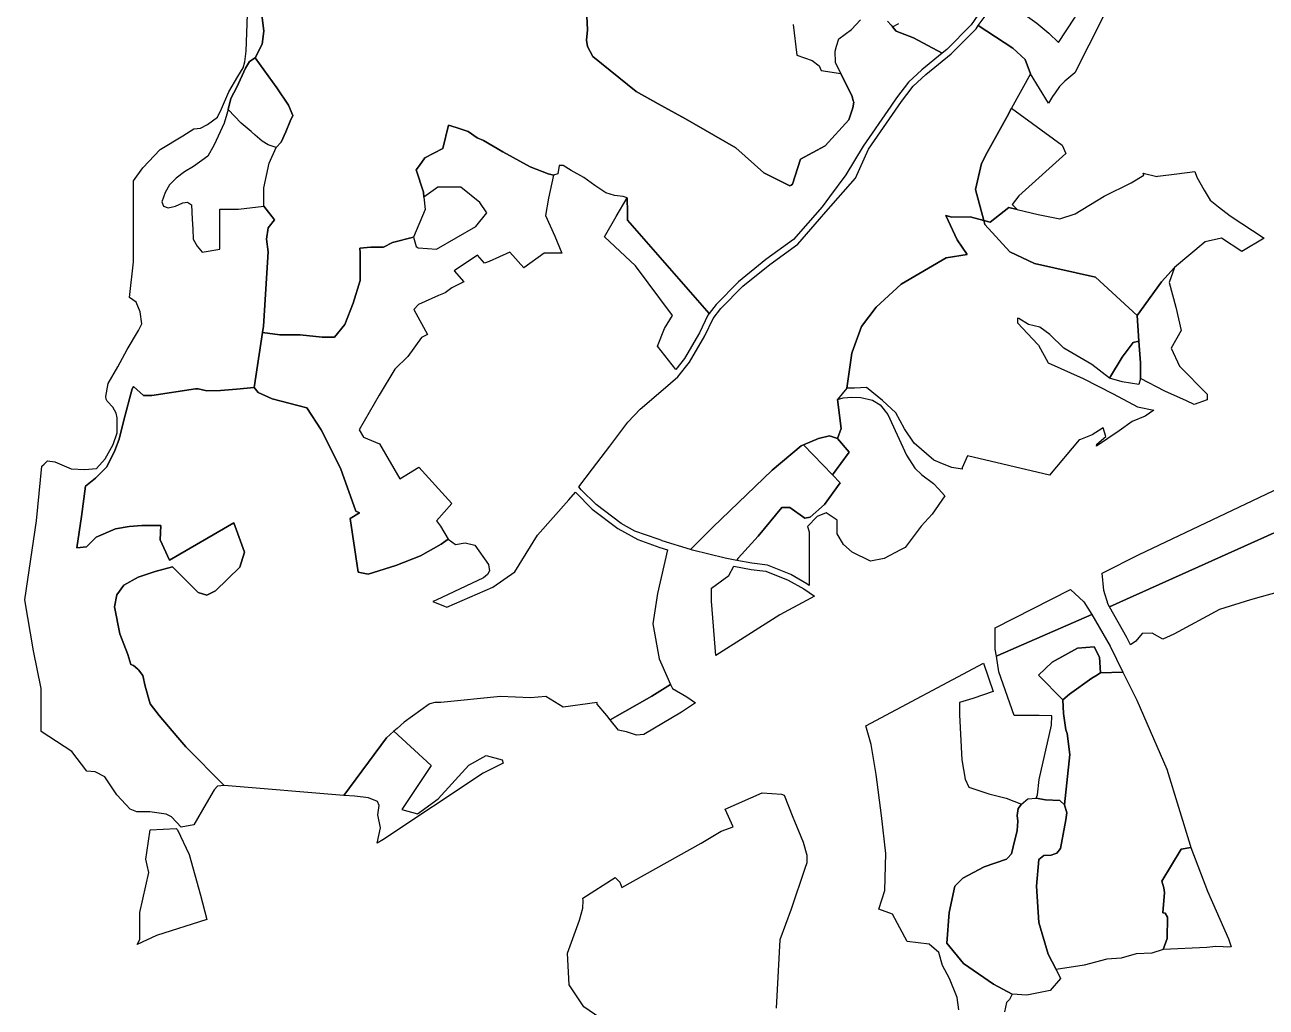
# Model space of a CAD drawing. Header units: millimetres. Extents: x 35444746 to 35449000, y 3482000 to 3488437.
# Drawn here: x 35446507.4 to 35446913.1, y 3486393.7 to 3486714.6 of the extents above; entities that cross this region are included whole.
import ezdxf

# ---------------------------------------------------------------- set-up
doc = ezdxf.new("R2010")
doc.units = ezdxf.units.MM
doc.layers.add('0203.02旱地整理', color=9, linetype='Continuous', true_color=0x808080)
doc.layers.add('0204.02水田整理', color=9, linetype='Continuous', true_color=0x808080)

msp = doc.modelspace()

# ---------------------------------------------------------------- linework, layer by layer
at = {"layer": '0203.02旱地整理', "color": 41}
for points in [[(35446758.528, 3486714.706), (35446759.754, 3486704.737), (35446764.749, 3486702.931), (35446766.993, 3486701.164), (35446767.644, 3486699.659), (35446774.139, 3486698.658), (35446777.759, 3486691.174), (35446778.18, 3486689.831), (35446778.327, 3486689.363), (35446777.99, 3486687.474), (35446776.749, 3486683.613), (35446768.961, 3486675.135), (35446760.923, 3486670.733), (35446758.296, 3486662.551), (35446757.838, 3486662.262), (35446757.387, 3486661.977), (35446748.906, 3486666.247), (35446739.799, 3486674.438), (35446722.539, 3486684.326), (35446722.152, 3486684.548), (35446714.398, 3486688.778), (35446707.251, 3486692.867), (35446693.028, 3486704.289), (35446691.323, 3486707.503), (35446691.007, 3486709.641), (35446691.3, 3486713.03), (35446690.548, 3486728.619)], [(35446758.528, 3486714.706), (35446759.754, 3486704.737), (35446764.749, 3486702.931), (35446766.993, 3486701.164), (35446767.644, 3486699.659), (35446774.139, 3486698.658), (35446777.759, 3486691.174), (35446778.18, 3486689.831), (35446778.327, 3486689.363), (35446777.99, 3486687.474), (35446776.749, 3486683.613), (35446768.961, 3486675.135), (35446760.923, 3486670.733), (35446758.296, 3486662.551), (35446757.838, 3486662.262), (35446757.387, 3486661.977), (35446748.906, 3486666.247), (35446739.799, 3486674.438), (35446722.539, 3486684.326), (35446722.152, 3486684.548), (35446714.398, 3486688.778), (35446707.251, 3486692.867), (35446693.028, 3486704.289), (35446691.323, 3486707.503), (35446691.007, 3486709.641), (35446691.3, 3486713.03), (35446690.548, 3486728.619)], [(35446822.215, 3486722.763), (35446816.735, 3486714.589), (35446808.769, 3486706.573), (35446807.277, 3486705.358), (35446797.857, 3486710.342), (35446792.182, 3486712.552), (35446791.012, 3486713.969), (35446793.014, 3486715.046)], [(35446822.215, 3486722.763), (35446816.735, 3486714.589), (35446808.769, 3486706.573), (35446807.277, 3486705.358), (35446797.857, 3486710.342), (35446792.182, 3486712.552), (35446791.012, 3486713.969), (35446793.014, 3486715.046)], [(35446584.891, 3486717.839), (35446585.483, 3486712.541), (35446584.916, 3486708.348), (35446582.686, 3486703.777), (35446580.784, 3486702.657), (35446579.505, 3486700.432), (35446576.638, 3486694.292), (35446574.762, 3486690.583), (35446573.818, 3486686.951), (35446573.434, 3486685.471), (35446572.553, 3486682.529), (35446569.291, 3486675.374), (35446567.169, 3486671.68), (35446562.499, 3486668.319), (35446559.601, 3486666.587), (35446556.814, 3486664.517), (35446554.711, 3486662.392), (35446553.287, 3486659.846), (35446552.134, 3486656.834), (35446552.698, 3486655.365), (35446554.245, 3486654.869), (35446556.611, 3486655.349), (35446559.035, 3486656.409), (35446560.586, 3486656.729), (35446561.887, 3486655.826), (35446562.105, 3486651.151), (35446562.255, 3486647.811), (35446562.429, 3486644.545), (35446563.74, 3486642.318), (35446565.38, 3486640.361), (35446571.122, 3486641.348), (35446571.122, 3486649.267), (35446571.122, 3486654.362), (35446577.262, 3486654.362), (35446585.557, 3486655.422), (35446588.947, 3486650.888), (35446586.92, 3486648.314), (35446586.41, 3486644.578), (35446586.926, 3486640.465), (35446585.363, 3486616.12), (35446585.061, 3486614.136), (35446582.327, 3486596.181), (35446576.621, 3486595.571), (35446571.318, 3486595.196), (35446566.832, 3486595.061), (35446564.102, 3486595.727), (35446563.206, 3486595.732), (35446548.857, 3486593.541), (35446546.164, 3486593.538), (35446542.86, 3486596.412), (35446542.467, 3486595.681), (35446539.795, 3486585.506), (35446538.189, 3486579.255), (35446536.78, 3486575.593), (35446534.153, 3486570.269), (35446530.534, 3486566.516), (35446527.229, 3486563.865), (35446525.88, 3486553.972), (35446524.348, 3486543.783), (35446527.507, 3486544.098), (35446530.73, 3486547.25), (35446537.038, 3486549.982), (35446541.523, 3486550.752), (35446545.59, 3486551.1), (35446551.846, 3486551.022), (35446551.655, 3486546.346), (35446554.673, 3486539.762), (35446575.731, 3486551.884), (35446579.212, 3486542.394), (35446577.63, 3486537.424), (35446569.663, 3486529.718), (35446566.879, 3486528.266), (35446564.027, 3486529.182), (35446555.683, 3486537.558), (35446549.942, 3486535.976), (35446544.45, 3486534.129), (35446539.772, 3486531.541), (35446537.462, 3486528.365), (35446536.702, 3486524.526), (35446538.446, 3486515.681), (35446541.039, 3486508.883), (35446542.016, 3486505.654), (35446542.894, 3486505.317), (35446544.279, 3486504.162), (35446544.522, 3486503.857), (35446545.986, 3486502.022), (35446546.701, 3486498.578), (35446548.37, 3486492.823), (35446551.349, 3486489.01), (35446557.361, 3486481.775), (35446559.974, 3486478.709), (35446572.599, 3486466.082), (35446570.379, 3486465.878), (35446569.285, 3486464.711), (35446566.64, 3486460.218), (35446562.621, 3486453.274), (35446558.483, 3486452.502), (35446555.384, 3486455.832), (35446553.61, 3486456.733), (35446548.262, 3486457.467), (35446543.997, 3486457.494), (35446541.791, 3486458.354), (35446540.399, 3486459.862), (35446537.45, 3486463.057), (35446533.518, 3486468.928), (35446530.368, 3486470.579), (35446527.661, 3486470.783), (35446522.752091, 3486477.170137), (35446512.745, 3486483.794), (35446512.745, 3486484.317), (35446512.745, 3486497.767), (35446510.218, 3486510.152), (35446507.392, 3486526.769), (35446511.239729, 3486552.581027), (35446512.987938, 3486570.39606), (35446513.689083, 3486571.118794), (35446514.764032, 3486572.226969), (35446517.162, 3486571.884), (35446522.536, 3486569.613), (35446527.052, 3486569.313), (35446530.769, 3486569.704), (35446533.631, 3486572.833), (35446536.282, 3486577.537), (35446537.59, 3486581.288), (35446537.611, 3486584.677), (35446537.621, 3486586.26), (35446537.287, 3486587.753), (35446536.173, 3486589.704), (35446534.271, 3486591.71), (35446533.986, 3486592.338), (35446533.84, 3486593.146), (35446534.662, 3486597.408), (35446537.767, 3486602.9), (35446540.861, 3486608.548), (35446544.584, 3486614.716), (35446545.623, 3486616.955), (35446545.102, 3486620.832), (35446543.784, 3486624.053), (35446541.626828, 3486625.580019), (35446542.9231, 3486637.189989), (35446542.923, 3486648.772665), (35446542.92316, 3486656.231), (35446542.923, 3486663.608681), (35446545.923977, 3486667.905016), (35446551.580889, 3486673.910882), (35446559.017905, 3486678.304161), (35446562.613947, 3486680.60831), (35446564.769, 3486680.846), (35446567.076, 3486681.999), (35446570.326, 3486684.435), (35446571.701, 3486687.118), (35446574.102, 3486692.686), (35446577.036, 3486697.78), (35446578.71, 3486700.587), (35446579.325, 3486702.566), (35446579.687, 3486705.976), (35446580.185, 3486717.956)], [(35446584.891, 3486717.839), (35446585.483, 3486712.541), (35446584.916, 3486708.348), (35446582.686, 3486703.777), (35446580.784, 3486702.657), (35446579.505, 3486700.432), (35446576.638, 3486694.292), (35446574.762, 3486690.583), (35446573.818, 3486686.951), (35446573.434, 3486685.471), (35446572.553, 3486682.529), (35446569.291, 3486675.374), (35446567.169, 3486671.68), (35446562.499, 3486668.319), (35446559.601, 3486666.587), (35446556.814, 3486664.517), (35446554.711, 3486662.392), (35446553.287, 3486659.846), (35446552.134, 3486656.834), (35446552.698, 3486655.365), (35446554.245, 3486654.869), (35446556.611, 3486655.349), (35446559.035, 3486656.409), (35446560.586, 3486656.729), (35446561.887, 3486655.826), (35446562.105, 3486651.151), (35446562.255, 3486647.811), (35446562.429, 3486644.545), (35446563.74, 3486642.318), (35446565.38, 3486640.361), (35446571.122, 3486641.348), (35446571.122, 3486649.267), (35446571.122, 3486654.362), (35446577.262, 3486654.362), (35446585.557, 3486655.422), (35446588.947, 3486650.888), (35446586.92, 3486648.314), (35446586.41, 3486644.578), (35446586.926, 3486640.465), (35446585.363, 3486616.12), (35446585.061, 3486614.136), (35446582.327, 3486596.181), (35446576.621, 3486595.571), (35446571.318, 3486595.196), (35446566.832, 3486595.061), (35446564.102, 3486595.727), (35446563.206, 3486595.732), (35446548.857, 3486593.541), (35446546.164, 3486593.538), (35446542.86, 3486596.412), (35446542.467, 3486595.681), (35446539.795, 3486585.506), (35446538.189, 3486579.255), (35446536.78, 3486575.593), (35446534.153, 3486570.269), (35446530.534, 3486566.516), (35446527.229, 3486563.865), (35446525.88, 3486553.972), (35446524.348, 3486543.783), (35446527.507, 3486544.098), (35446530.73, 3486547.25), (35446537.038, 3486549.982), (35446541.523, 3486550.752), (35446545.59, 3486551.1), (35446551.846, 3486551.022), (35446551.655, 3486546.346), (35446554.673, 3486539.762), (35446575.731, 3486551.884), (35446579.212, 3486542.394), (35446577.63, 3486537.424), (35446569.663, 3486529.718), (35446566.879, 3486528.266), (35446564.027, 3486529.182), (35446555.683, 3486537.558), (35446549.942, 3486535.976), (35446544.45, 3486534.129), (35446539.772, 3486531.541), (35446537.462, 3486528.365), (35446536.702, 3486524.526), (35446538.446, 3486515.681), (35446541.039, 3486508.883), (35446542.016, 3486505.654), (35446542.894, 3486505.317), (35446544.279, 3486504.162), (35446544.522, 3486503.857), (35446545.986, 3486502.022), (35446546.701, 3486498.578), (35446548.37, 3486492.823), (35446551.349, 3486489.01), (35446557.361, 3486481.775), (35446559.974, 3486478.709), (35446572.599, 3486466.082), (35446570.379, 3486465.878), (35446569.285, 3486464.711), (35446566.64, 3486460.218), (35446562.621, 3486453.274), (35446558.483, 3486452.502), (35446555.384, 3486455.832), (35446553.61, 3486456.733), (35446548.262, 3486457.467), (35446543.997, 3486457.494), (35446541.791, 3486458.354), (35446540.399, 3486459.862), (35446537.45, 3486463.057), (35446533.518, 3486468.928), (35446530.368, 3486470.579), (35446527.661, 3486470.783), (35446522.752091, 3486477.170137), (35446512.745, 3486483.794), (35446512.745, 3486484.317), (35446512.745, 3486497.767), (35446510.218, 3486510.152), (35446507.392, 3486526.769), (35446511.239729, 3486552.581027), (35446512.987938, 3486570.39606), (35446513.689083, 3486571.118794), (35446514.764032, 3486572.226969), (35446517.162, 3486571.884), (35446522.536, 3486569.613), (35446527.052, 3486569.313), (35446530.769, 3486569.704), (35446533.631, 3486572.833), (35446536.282, 3486577.537), (35446537.59, 3486581.288), (35446537.611, 3486584.677), (35446537.621, 3486586.26), (35446537.287, 3486587.753), (35446536.173, 3486589.704), (35446534.271, 3486591.71), (35446533.986, 3486592.338), (35446533.84, 3486593.146), (35446534.662, 3486597.408), (35446537.767, 3486602.9), (35446540.861, 3486608.548), (35446544.584, 3486614.716), (35446545.623, 3486616.955), (35446545.102, 3486620.832), (35446543.784, 3486624.053), (35446541.626828, 3486625.580019), (35446542.9231, 3486637.189989), (35446542.923, 3486648.772665), (35446542.92316, 3486656.231), (35446542.923, 3486663.608681), (35446545.923977, 3486667.905016), (35446551.580889, 3486673.910882), (35446559.017905, 3486678.304161), (35446562.613947, 3486680.60831), (35446564.769, 3486680.846), (35446567.076, 3486681.999), (35446570.326, 3486684.435), (35446571.701, 3486687.118), (35446574.102, 3486692.686), (35446577.036, 3486697.78), (35446578.71, 3486700.587), (35446579.325, 3486702.566), (35446579.687, 3486705.976), (35446580.185, 3486717.956)], [(35446916.618, 3486529.186), (35446911.509, 3486527.749), (35446907.965, 3486526.752), (35446897.879, 3486523.595), (35446882.986, 3486515.55), (35446879.381, 3486513.921), (35446875.862, 3486515.894), (35446872.628, 3486515.808), (35446870.511, 3486513.292), (35446868.819, 3486512.025), (35446867.581, 3486514.503), (35446861.877, 3486524.516), (35446867.476, 3486526.965), (35446906.072, 3486544.331), (35446915.745, 3486548.683)], [(35446916.618, 3486529.186), (35446911.509, 3486527.749), (35446907.965, 3486526.752), (35446897.879, 3486523.595), (35446882.986, 3486515.55), (35446879.381, 3486513.921), (35446875.862, 3486515.894), (35446872.628, 3486515.808), (35446870.511, 3486513.292), (35446868.819, 3486512.025), (35446867.581, 3486514.503), (35446861.877, 3486524.516), (35446867.476, 3486526.965), (35446906.072, 3486544.331), (35446915.745, 3486548.683)], [(35446812.664, 3486392.885), (35446812.076, 3486396.891), (35446809.655, 3486403.099), (35446807.371, 3486407.315), (35446806.09, 3486411.517), (35446803.007, 3486414.318), (35446795.834, 3486415.102), (35446791.031, 3486424.037), (35446786.531, 3486425.75), (35446788.508, 3486431.809), (35446788.82, 3486443.872), (35446787.377, 3486456.322), (35446785.649, 3486469.76), (35446783.97, 3486479.532), (35446782.273, 3486485.574), (35446820.752, 3486506.082), (35446823.879, 3486496.84), (35446817.248, 3486494.59), (35446812.914, 3486493.178), (35446812.848, 3486489.216), (35446813.677, 3486474.492), (35446814.717, 3486468.223), (35446815.945, 3486465.547), (35446822.451, 3486463.35), (35446828.183, 3486461.938), (35446833.145, 3486460.054), (35446832.061, 3486458.61), (35446831.722, 3486456.35), (35446831.954, 3486454.461), (35446831.685, 3486451.427), (35446830.415, 3486446.102), (35446829.906, 3486443.808), (35446828.585, 3486442.377), (35446828.251, 3486442.015), (35446820.929, 3486439.525), (35446813.927, 3486435.884), (35446811.415, 3486433.206), (35446809.466, 3486424.612), (35446808.737, 3486414.616), (35446814.18, 3486407.935), (35446823.969, 3486401.222), (35446830.114, 3486397.981), (35446829.197, 3486396.163), (35446828.278, 3486395.177), (35446827.633, 3486392.17)], [(35446812.664, 3486392.885), (35446812.076, 3486396.891), (35446809.655, 3486403.099), (35446807.371, 3486407.315), (35446806.09, 3486411.517), (35446803.007, 3486414.318), (35446795.834, 3486415.102), (35446791.031, 3486424.037), (35446786.531, 3486425.75), (35446788.508, 3486431.809), (35446788.82, 3486443.872), (35446787.377, 3486456.322), (35446785.649, 3486469.76), (35446783.97, 3486479.532), (35446782.273, 3486485.574), (35446820.752, 3486506.082), (35446823.879, 3486496.84), (35446817.248, 3486494.59), (35446812.914, 3486493.178), (35446812.848, 3486489.216), (35446813.677, 3486474.492), (35446814.717, 3486468.223), (35446815.945, 3486465.547), (35446822.451, 3486463.35), (35446828.183, 3486461.938), (35446833.145, 3486460.054), (35446832.061, 3486458.61), (35446831.722, 3486456.35), (35446831.954, 3486454.461), (35446831.685, 3486451.427), (35446830.415, 3486446.102), (35446829.906, 3486443.808), (35446828.585, 3486442.377), (35446828.251, 3486442.015), (35446820.929, 3486439.525), (35446813.927, 3486435.884), (35446811.415, 3486433.206), (35446809.466, 3486424.612), (35446808.737, 3486414.616), (35446814.18, 3486407.935), (35446823.969, 3486401.222), (35446830.114, 3486397.981), (35446829.197, 3486396.163), (35446828.278, 3486395.177), (35446827.633, 3486392.17)]]:
    msp.add_lwpolyline(points, dxfattribs=at)
for points in [[(35446829.938, 3486687.371), (35446846.5, 3486675.25), (35446847.67, 3486672.568), (35446832.234, 3486658.718), (35446830.123, 3486655.868), (35446831.702, 3486654.23), (35446828.989, 3486654.969), (35446822.868, 3486650.186), (35446820.812, 3486650.731), (35446818.078, 3486660.834), (35446820.053, 3486669.359), (35446821.983, 3486672.883), (35446828.433, 3486684.66)], [(35446829.938, 3486687.371), (35446846.5, 3486675.25), (35446847.67, 3486672.568), (35446832.234, 3486658.718), (35446830.123, 3486655.868), (35446831.702, 3486654.23), (35446828.989, 3486654.969), (35446822.868, 3486650.186), (35446820.812, 3486650.731), (35446818.078, 3486660.834), (35446820.053, 3486669.359), (35446821.983, 3486672.883), (35446828.433, 3486684.66)], [(35446680.212, 3486665.538), (35446678.565, 3486657.934), (35446677.557, 3486652.364), (35446680.579, 3486645.586), (35446682.862, 3486640.016), (35446677.087, 3486640.016), (35446670.503, 3486635.249), (35446665.937, 3486640.356), (35446659.192, 3486637.347), (35446657.64, 3486636.741), (35446655.321, 3486639.415), (35446648.041, 3486634.474), (35446647.683, 3486634.231), (35446650.876, 3486630.618), (35446646.922, 3486628.647), (35446644.731, 3486627.086), (35446642.549, 3486626.138), (35446636.106, 3486623.297), (35446634.527, 3486621.593), (35446638.999, 3486613.411), (35446637.036, 3486612.522), (35446632.577, 3486606.266), (35446628.277, 3486602.178), (35446623.199, 3486593.596), (35446616.695, 3486582.264), (35446618.122, 3486579.937), (35446623.304, 3486577.76), (35446629.99, 3486566.246), (35446636.175, 3486570.135), (35446646.946, 3486558.286), (35446641.912, 3486552.608), (35446643.275, 3486550.887), (35446645.778, 3486546.56), (35446643.466, 3486545.01), (35446636.724, 3486541.187), (35446628.672, 3486537.944), (35446619.652, 3486535.109), (35446616.377, 3486535.861), (35446613.718, 3486553.345), (35446616.743, 3486555.229), (35446615.57, 3486555.764), (35446610.531, 3486569.766), (35446604.245, 3486582.343), (35446599.546, 3486589.524), (35446588.197, 3486592.392), (35446583.628, 3486594.458), (35446582.327, 3486596.181), (35446585.061, 3486614.136), (35446590.721, 3486613.341), (35446597.427, 3486613.341), (35446604.552, 3486612.628), (35446608.565, 3486612.628), (35446611.986, 3486616.704), (35446614.686, 3486623.674), (35446617.038, 3486631.095), (35446617.038, 3486640.138), (35446616.928, 3486641.702), (35446620.524, 3486641.966), (35446624.675, 3486641.966), (35446627.611, 3486643.534), (35446634.42, 3486645.256), (35446635.338, 3486642.15), (35446635.993, 3486641.754), (35446636.103, 3486641.772), (35446641.974, 3486641.281), (35446654.799, 3486648.708), (35446658.422, 3486653.225), (35446656.15, 3486656.613), (35446649.948, 3486661.621), (35446642.384, 3486661.621), (35446637.856, 3486658.297), (35446637.672, 3486659.957), (35446635.334, 3486667.198), (35446636.408, 3486668.71), (35446638.182, 3486671.205), (35446643.983, 3486674.209), (35446645.841, 3486681.847), (35446648.362, 3486681.087), (35446652.294, 3486679.805), (35446655.271, 3486677.655), (35446657.312, 3486676.809), (35446663.587, 3486673.111), (35446672.537, 3486668.246), (35446678.41, 3486665.923)], [(35446680.212, 3486665.538), (35446678.565, 3486657.934), (35446677.557, 3486652.364), (35446680.579, 3486645.586), (35446682.862, 3486640.016), (35446677.087, 3486640.016), (35446670.503, 3486635.249), (35446665.937, 3486640.356), (35446659.192, 3486637.347), (35446657.64, 3486636.741), (35446655.321, 3486639.415), (35446648.041, 3486634.474), (35446647.683, 3486634.231), (35446650.876, 3486630.618), (35446646.922, 3486628.647), (35446644.731, 3486627.086), (35446642.549, 3486626.138), (35446636.106, 3486623.297), (35446634.527, 3486621.593), (35446638.999, 3486613.411), (35446637.036, 3486612.522), (35446632.577, 3486606.266), (35446628.277, 3486602.178), (35446623.199, 3486593.596), (35446616.695, 3486582.264), (35446618.122, 3486579.937), (35446623.304, 3486577.76), (35446629.99, 3486566.246), (35446636.175, 3486570.135), (35446646.946, 3486558.286), (35446641.912, 3486552.608), (35446643.275, 3486550.887), (35446645.778, 3486546.56), (35446643.466, 3486545.01), (35446636.724, 3486541.187), (35446628.672, 3486537.944), (35446619.652, 3486535.109), (35446616.377, 3486535.861), (35446613.718, 3486553.345), (35446616.743, 3486555.229), (35446615.57, 3486555.764), (35446610.531, 3486569.766), (35446604.245, 3486582.343), (35446599.546, 3486589.524), (35446588.197, 3486592.392), (35446583.628, 3486594.458), (35446582.327, 3486596.181), (35446585.061, 3486614.136), (35446590.721, 3486613.341), (35446597.427, 3486613.341), (35446604.552, 3486612.628), (35446608.565, 3486612.628), (35446611.986, 3486616.704), (35446614.686, 3486623.674), (35446617.038, 3486631.095), (35446617.038, 3486640.138), (35446616.928, 3486641.702), (35446620.524, 3486641.966), (35446624.675, 3486641.966), (35446627.611, 3486643.534), (35446634.42, 3486645.256), (35446635.338, 3486642.15), (35446635.993, 3486641.754), (35446636.103, 3486641.772), (35446641.974, 3486641.281), (35446654.799, 3486648.708), (35446658.422, 3486653.225), (35446656.15, 3486656.613), (35446649.948, 3486661.621), (35446642.384, 3486661.621), (35446637.856, 3486658.297), (35446637.672, 3486659.957), (35446635.334, 3486667.198), (35446636.408, 3486668.71), (35446638.182, 3486671.205), (35446643.983, 3486674.209), (35446645.841, 3486681.847), (35446648.362, 3486681.087), (35446652.294, 3486679.805), (35446655.271, 3486677.655), (35446657.312, 3486676.809), (35446663.587, 3486673.111), (35446672.537, 3486668.246), (35446678.41, 3486665.923)], [(35446889.808, 3486666.75), (35446890.488, 3486664.803), (35446892.814, 3486660.595), (35446894.777, 3486657.344), (35446897.538, 3486655.152), (35446901.346, 3486652.185), (35446912.44, 3486644.917), (35446905.208, 3486640.522), (35446898.55, 3486644.959), (35446893.147, 3486643.705), (35446883.112, 3486635.315), (35446878.932, 3486630.683), (35446870.91, 3486619.702), (35446857.372, 3486632.217), (35446837.355, 3486636.687), (35446829.311, 3486640.445), (35446821.175, 3486649.391), (35446820.812, 3486650.731), (35446822.868, 3486650.186), (35446828.989, 3486654.969), (35446831.702, 3486654.23), (35446838.645, 3486652.651), (35446845.647, 3486651.252), (35446850.748, 3486652.816), (35446860.123, 3486658.682), (35446869.04, 3486662.948), (35446873.156, 3486665.538), (35446872.926, 3486666.104), (35446877.349, 3486665.105), (35446877.76, 3486665.154), (35446883.944, 3486665.894)], [(35446889.808, 3486666.75), (35446890.488, 3486664.803), (35446892.814, 3486660.595), (35446894.777, 3486657.344), (35446897.538, 3486655.152), (35446901.346, 3486652.185), (35446912.44, 3486644.917), (35446905.208, 3486640.522), (35446898.55, 3486644.959), (35446893.147, 3486643.705), (35446883.112, 3486635.315), (35446878.932, 3486630.683), (35446870.91, 3486619.702), (35446857.372, 3486632.217), (35446837.355, 3486636.687), (35446829.311, 3486640.445), (35446821.175, 3486649.391), (35446820.812, 3486650.731), (35446822.868, 3486650.186), (35446828.989, 3486654.969), (35446831.702, 3486654.23), (35446838.645, 3486652.651), (35446845.647, 3486651.252), (35446850.748, 3486652.816), (35446860.123, 3486658.682), (35446869.04, 3486662.948), (35446873.156, 3486665.538), (35446872.926, 3486666.104), (35446877.349, 3486665.105), (35446877.76, 3486665.154), (35446883.944, 3486665.894)], [(35446704.32, 3486658.088), (35446704.366, 3486653.258), (35446704.366, 3486650.829), (35446731.074, 3486620.307), (35446730.667, 3486619.785), (35446727.87, 3486613.982), (35446723.033, 3486605.572), (35446720.148, 3486601.989), (35446714.225, 3486609.623), (35446716.427, 3486615.427), (35446719.056, 3486619.683), (35446706.949, 3486635.842), (35446696.831, 3486645.408), (35446700.626, 3486652.042)], [(35446704.32, 3486658.088), (35446704.366, 3486653.258), (35446704.366, 3486650.829), (35446731.074, 3486620.307), (35446730.667, 3486619.785), (35446727.87, 3486613.982), (35446723.033, 3486605.572), (35446720.148, 3486601.989), (35446714.225, 3486609.623), (35446716.427, 3486615.427), (35446719.056, 3486619.683), (35446706.949, 3486635.842), (35446696.831, 3486645.408), (35446700.626, 3486652.042)], [(35446883.112, 3486635.315), (35446881.375, 3486630.396), (35446883.613, 3486622.397), (35446885.379, 3486614.801), (35446882.078, 3486608.97), (35446884.764, 3486603.138), (35446893.87, 3486593.931), (35446893.87, 3486592.078), (35446889.641, 3486590.586), (35446887.07, 3486591.763), (35446880.035, 3486594.985), (35446872.103, 3486599.078), (35446872.034, 3486604.243), (35446871.525, 3486611.249), (35446870.91, 3486619.702), (35446878.932, 3486630.683)], [(35446883.112, 3486635.315), (35446881.375, 3486630.396), (35446883.613, 3486622.397), (35446885.379, 3486614.801), (35446882.078, 3486608.97), (35446884.764, 3486603.138), (35446893.87, 3486593.931), (35446893.87, 3486592.078), (35446889.641, 3486590.586), (35446887.07, 3486591.763), (35446880.035, 3486594.985), (35446872.103, 3486599.078), (35446872.034, 3486604.243), (35446871.525, 3486611.249), (35446870.91, 3486619.702), (35446878.932, 3486630.683)], [(35446871.525, 3486611.249), (35446872.034, 3486604.243), (35446872.103, 3486599.078), (35446871.456, 3486597.136), (35446866.065, 3486597.986), (35446861.883, 3486599.181), (35446866.103, 3486606.048), (35446869.638, 3486610.872)], [(35446871.525, 3486611.249), (35446872.034, 3486604.243), (35446872.103, 3486599.078), (35446871.456, 3486597.136), (35446866.065, 3486597.986), (35446861.883, 3486599.181), (35446866.103, 3486606.048), (35446869.638, 3486610.872)], [(35447009.152, 3486604.517), (35447009.434, 3486602.218), (35447008.853, 3486599.981), (35447006.062, 3486594.974), (35447002.704, 3486591.566), (35446997.733, 3486589.658), (35446979.494, 3486580.543), (35446961.365, 3486571.482), (35446918.649, 3486550.134), (35446915.745, 3486548.683), (35446906.072, 3486544.331), (35446867.476, 3486526.965), (35446861.877, 3486524.516), (35446861.452, 3486525.264), (35446860.03, 3486529.839), (35446859.533, 3486535.466), (35446871.63, 3486541.611), (35446910.858, 3486560.233), (35446950.401, 3486578.988), (35446988.349, 3486595.534)], [(35447009.152, 3486604.517), (35447009.434, 3486602.218), (35447008.853, 3486599.981), (35447006.062, 3486594.974), (35447002.704, 3486591.566), (35446997.733, 3486589.658), (35446979.494, 3486580.543), (35446961.365, 3486571.482), (35446918.649, 3486550.134), (35446915.745, 3486548.683), (35446906.072, 3486544.331), (35446867.476, 3486526.965), (35446861.877, 3486524.516), (35446861.452, 3486525.264), (35446860.03, 3486529.839), (35446859.533, 3486535.466), (35446871.63, 3486541.611), (35446910.858, 3486560.233), (35446950.401, 3486578.988), (35446988.349, 3486595.534)], [(35446772.973, 3486592.167), (35446774.906, 3486592.796), (35446777.707, 3486592.94), (35446780.671, 3486592.836), (35446784.453, 3486591.984), (35446786.912, 3486590.484), (35446789.442, 3486587.336), (35446795.602, 3486574.032), (35446798.289, 3486569.812), (35446800.579, 3486567.654), (35446804.428, 3486564.826), (35446806.062, 3486563.002), (35446808.127, 3486560.757), (35446803.92, 3486554.745), (35446800.311, 3486550.8), (35446795.144, 3486543.914), (35446793.626, 3486543.094), (35446788.311, 3486540.236), (35446783.801, 3486539.406), (35446777.845, 3486542.315), (35446774.998, 3486544.793), (35446772.895, 3486548.329), (35446772.928, 3486552.832), (35446769.291, 3486555.241), (35446766.332, 3486553.985), (35446763.196, 3486550.741), (35446763.798, 3486548.939), (35446763.798, 3486531.507), (35446763.041, 3486532.026), (35446757.753, 3486535.006), (35446750.132, 3486538.089), (35446745.068, 3486538.698), (35446740.159, 3486539.613), (35446740.568, 3486540.361), (35446747.121, 3486547.552), (35446754.833, 3486556.94), (35446757.41, 3486556.94), (35446762.292, 3486553.45), (35446764.03, 3486553.757), (35446768.731, 3486557.866), (35446773.862, 3486565.036), (35446771.374, 3486567.613), (35446776.789, 3486574.958), (35446773.064, 3486579.521), (35446774.236, 3486582.743)], [(35446772.973, 3486592.167), (35446774.906, 3486592.796), (35446777.707, 3486592.94), (35446780.671, 3486592.836), (35446784.453, 3486591.984), (35446786.912, 3486590.484), (35446789.442, 3486587.336), (35446795.602, 3486574.032), (35446798.289, 3486569.812), (35446800.579, 3486567.654), (35446804.428, 3486564.826), (35446806.062, 3486563.002), (35446808.127, 3486560.757), (35446803.92, 3486554.745), (35446800.311, 3486550.8), (35446795.144, 3486543.914), (35446793.626, 3486543.094), (35446788.311, 3486540.236), (35446783.801, 3486539.406), (35446777.845, 3486542.315), (35446774.998, 3486544.793), (35446772.895, 3486548.329), (35446772.928, 3486552.832), (35446769.291, 3486555.241), (35446766.332, 3486553.985), (35446763.196, 3486550.741), (35446763.798, 3486548.939), (35446763.798, 3486531.507), (35446763.041, 3486532.026), (35446757.753, 3486535.006), (35446750.132, 3486538.089), (35446745.068, 3486538.698), (35446740.159, 3486539.613), (35446740.568, 3486540.361), (35446747.121, 3486547.552), (35446754.833, 3486556.94), (35446757.41, 3486556.94), (35446762.292, 3486553.45), (35446764.03, 3486553.757), (35446768.731, 3486557.866), (35446773.862, 3486565.036), (35446771.374, 3486567.613), (35446776.789, 3486574.958), (35446773.064, 3486579.521), (35446774.236, 3486582.743)], [(35446773.064, 3486579.521), (35446776.789, 3486574.958), (35446771.374, 3486567.613), (35446761.913, 3486577.413), (35446766.816, 3486579.43), (35446770.434, 3486580.388)], [(35446773.064, 3486579.521), (35446776.789, 3486574.958), (35446771.374, 3486567.613), (35446761.913, 3486577.413), (35446766.816, 3486579.43), (35446770.434, 3486580.388)], [(35446761.913, 3486577.413), (35446771.374, 3486567.613), (35446773.862, 3486565.036), (35446768.731, 3486557.866), (35446764.03, 3486553.757), (35446762.292, 3486553.45), (35446757.41, 3486556.94), (35446754.833, 3486556.94), (35446747.121, 3486547.552), (35446740.568, 3486540.361), (35446740.159, 3486539.613), (35446736.275, 3486540.337), (35446725.587, 3486543.049), (35446724.958, 3486543.243), (35446732.288, 3486550.465), (35446751.669, 3486569.167), (35446761.136, 3486577.093)], [(35446761.913, 3486577.413), (35446771.374, 3486567.613), (35446773.862, 3486565.036), (35446768.731, 3486557.866), (35446764.03, 3486553.757), (35446762.292, 3486553.45), (35446757.41, 3486556.94), (35446754.833, 3486556.94), (35446747.121, 3486547.552), (35446740.568, 3486540.361), (35446740.159, 3486539.613), (35446736.275, 3486540.337), (35446725.587, 3486543.049), (35446724.958, 3486543.243), (35446732.288, 3486550.465), (35446751.669, 3486569.167), (35446761.136, 3486577.093)], [(35446739.149, 3486537.767), (35446744.756, 3486536.722), (35446749.626, 3486536.136), (35446756.889, 3486533.198), (35446761.985, 3486530.326), (35446765.455, 3486527.947), (35446762.924, 3486526.586), (35446754.204, 3486521.898), (35446733.284, 3486508.581), (35446731.881, 3486526.366), (35446731.881, 3486530.59), (35446737.488, 3486534.733)], [(35446739.149, 3486537.767), (35446744.756, 3486536.722), (35446749.626, 3486536.136), (35446756.889, 3486533.198), (35446761.985, 3486530.326), (35446765.455, 3486527.947), (35446762.924, 3486526.586), (35446754.204, 3486521.898), (35446733.284, 3486508.581), (35446731.881, 3486526.366), (35446731.881, 3486530.59), (35446737.488, 3486534.733)], [(35446856.165, 3486522.018), (35446825.428, 3486508.574), (35446824.967, 3486508.329), (35446824.591, 3486510.671), (35446824.587, 3486517.658), (35446849.207, 3486530.194), (35446853.556, 3486526.071)], [(35446856.165, 3486522.018), (35446825.428, 3486508.574), (35446824.967, 3486508.329), (35446824.591, 3486510.671), (35446824.587, 3486517.658), (35446849.207, 3486530.194), (35446853.556, 3486526.071)], [(35446856.165, 3486522.018), (35446862.11, 3486511.582), (35446866.319, 3486503.153), (35446858.95, 3486502.953), (35446858.678, 3486508.063), (35446856.878, 3486511.384), (35446851.444, 3486511.005), (35446843.229, 3486506.396), (35446838.747, 3486502.172), (35446846.714, 3486494.082), (35446846.861, 3486489.622), (35446847.619, 3486484.276), (35446848.099, 3486483.12), (35446848.954, 3486476.287), (35446847.239, 3486459.778), (35446845.688, 3486461.186), (35446841.02, 3486461.471), (35446837.905, 3486462.013), (35446838.409, 3486463.061), (35446838.934, 3486468.127), (35446842.984, 3486485.851), (35446843.124, 3486488.894), (35446838.954, 3486488.96), (35446830.761, 3486488.946), (35446825.777, 3486503.289), (35446824.967, 3486508.329), (35446825.428, 3486508.574)], [(35446856.165, 3486522.018), (35446862.11, 3486511.582), (35446866.319, 3486503.153), (35446858.95, 3486502.953), (35446858.678, 3486508.063), (35446856.878, 3486511.384), (35446851.444, 3486511.005), (35446843.229, 3486506.396), (35446838.747, 3486502.172), (35446846.714, 3486494.082), (35446846.861, 3486489.622), (35446847.619, 3486484.276), (35446848.099, 3486483.12), (35446848.954, 3486476.287), (35446847.239, 3486459.778), (35446845.688, 3486461.186), (35446841.02, 3486461.471), (35446837.905, 3486462.013), (35446838.409, 3486463.061), (35446838.934, 3486468.127), (35446842.984, 3486485.851), (35446843.124, 3486488.894), (35446838.954, 3486488.96), (35446830.761, 3486488.946), (35446825.777, 3486503.289), (35446824.967, 3486508.329), (35446825.428, 3486508.574)], [(35446858.95, 3486502.953), (35446857.456, 3486501.947), (35446856.126, 3486501.141), (35446848.874, 3486495.905), (35446846.714, 3486494.082), (35446838.747, 3486502.172), (35446843.229, 3486506.396), (35446851.444, 3486511.005), (35446856.878, 3486511.384), (35446858.678, 3486508.063)], [(35446858.95, 3486502.953), (35446857.456, 3486501.947), (35446856.126, 3486501.141), (35446848.874, 3486495.905), (35446846.714, 3486494.082), (35446838.747, 3486502.172), (35446843.229, 3486506.396), (35446851.444, 3486511.005), (35446856.878, 3486511.384), (35446858.678, 3486508.063)], [(35446718.473, 3486499.159), (35446719.086, 3486497.778), (35446723.752, 3486495.052), (35446726.625, 3486493.07), (35446722.037, 3486490.062), (35446709.667, 3486482.795), (35446707.338, 3486482.538), (35446704.098, 3486483.635), (35446701.918, 3486484.086), (35446701.386, 3486484.197), (35446698.742, 3486487.537), (35446712.304, 3486495.279)], [(35446718.473, 3486499.159), (35446719.086, 3486497.778), (35446723.752, 3486495.052), (35446726.625, 3486493.07), (35446722.037, 3486490.062), (35446709.667, 3486482.795), (35446707.338, 3486482.538), (35446704.098, 3486483.635), (35446701.918, 3486484.086), (35446701.386, 3486484.197), (35446698.742, 3486487.537), (35446712.304, 3486495.279)], [(35446628.023, 3486483.821), (35446640.252, 3486472.613), (35446630.606, 3486458.268), (35446635.768, 3486456.872), (35446642.487, 3486461.796), (35446652.486, 3486472.731), (35446658.133, 3486475.906), (35446663.427, 3486474.495), (35446663.786, 3486473.408), (35446657.158, 3486470.094), (35446624.43, 3486448.376), (35446622.525, 3486447.245), (35446623.636, 3486452.318), (35446622.811, 3486456.51), (35446623.207, 3486459.622), (35446622.706, 3486460.86), (35446619.689, 3486462.036), (35446615.207, 3486462.58), (35446611.673, 3486462.871), (35446625.626, 3486481.684)], [(35446628.023, 3486483.821), (35446640.252, 3486472.613), (35446630.606, 3486458.268), (35446635.768, 3486456.872), (35446642.487, 3486461.796), (35446652.486, 3486472.731), (35446658.133, 3486475.906), (35446663.427, 3486474.495), (35446663.786, 3486473.408), (35446657.158, 3486470.094), (35446624.43, 3486448.376), (35446622.525, 3486447.245), (35446623.636, 3486452.318), (35446622.811, 3486456.51), (35446623.207, 3486459.622), (35446622.706, 3486460.86), (35446619.689, 3486462.036), (35446615.207, 3486462.58), (35446611.673, 3486462.871), (35446625.626, 3486481.684)], [(35446556.874, 3486452.03), (35446557.269, 3486451.606), (35446561.093, 3486443.569), (35446564.835, 3486430.281), (35446566.889, 3486422.379), (35446550.404, 3486417.125), (35446544.098, 3486414.213), (35446544.985285, 3486415.767), (35446544.985365, 3486424.617917), (35446547.961926, 3486437.699326), (35446547.428969, 3486440.059096), (35446546.987, 3486442.016), (35446547.223, 3486444.221), (35446548.407, 3486451.662)], [(35446556.874, 3486452.03), (35446557.269, 3486451.606), (35446561.093, 3486443.569), (35446564.835, 3486430.281), (35446566.889, 3486422.379), (35446550.404, 3486417.125), (35446544.098, 3486414.213), (35446544.985285, 3486415.767), (35446544.985365, 3486424.617917), (35446547.961926, 3486437.699326), (35446547.428969, 3486440.059096), (35446546.987, 3486442.016), (35446547.223, 3486444.221), (35446548.407, 3486451.662)], [(35446888.534, 3486445.819), (35446893.935, 3486431.587), (35446900.849, 3486416.002), (35446901.688, 3486413.426), (35446900.523, 3486413.275), (35446899.055, 3486413.442), (35446896.704, 3486413.497), (35446893.784, 3486413.237), (35446879.446, 3486412.527), (35446880.718, 3486416.16), (35446880.851, 3486423.078), (35446880.12, 3486424.402), (35446879.38, 3486424.572), (35446879.935, 3486431.145), (35446879.624, 3486432.652), (35446879.055, 3486434.862), (35446885.387, 3486445.328)], [(35446888.534, 3486445.819), (35446893.935, 3486431.587), (35446900.849, 3486416.002), (35446901.688, 3486413.426), (35446900.523, 3486413.275), (35446899.055, 3486413.442), (35446896.704, 3486413.497), (35446893.784, 3486413.237), (35446879.446, 3486412.527), (35446880.718, 3486416.16), (35446880.851, 3486423.078), (35446880.12, 3486424.402), (35446879.38, 3486424.572), (35446879.935, 3486431.145), (35446879.624, 3486432.652), (35446879.055, 3486434.862), (35446885.387, 3486445.328)]]:
    msp.add_lwpolyline(points, close=True, dxfattribs=at)
at = {"layer": '0204.02水田整理', "color": 51}
for points in [[(35446690.548, 3486728.619), (35446691.3, 3486713.03), (35446691.007, 3486709.641), (35446691.323, 3486707.503), (35446693.028, 3486704.289), (35446707.251, 3486692.867), (35446714.398, 3486688.778), (35446722.152, 3486684.548), (35446722.539, 3486684.326), (35446739.799, 3486674.438), (35446748.906, 3486666.247), (35446757.387, 3486661.977), (35446757.838, 3486662.262), (35446758.296, 3486662.551), (35446760.923, 3486670.733), (35446768.961, 3486675.135), (35446776.749, 3486683.613), (35446777.99, 3486687.474), (35446778.327, 3486689.363), (35446778.18, 3486689.831), (35446777.759, 3486691.174), (35446774.139, 3486698.658), (35446772.381, 3486702.292), (35446772.232, 3486705.991), (35446772.64, 3486707.686), (35446773.46, 3486710.034), (35446777.568, 3486713.106), (35446780.538, 3486716.296)], [(35446789.403, 3486715.766), (35446790.548, 3486714.53), (35446791.012, 3486713.969), (35446792.182, 3486712.552), (35446797.857, 3486710.342), (35446807.277, 3486705.358), (35446800.614, 3486699.93), (35446796.27, 3486695.928), (35446792.288, 3486690.739), (35446790.455, 3486688.082), (35446781.413, 3486674.974), (35446775.711, 3486665.596), (35446770.428, 3486658.433), (35446768.018, 3486655.167), (35446758.661, 3486644.48), (35446749.633, 3486637.902), (35446740.708, 3486630.692), (35446733.395, 3486623.279), (35446731.074, 3486620.307), (35446704.366, 3486650.829), (35446704.366, 3486653.258), (35446704.32, 3486658.088), (35446702.948, 3486658.505), (35446700.141, 3486658.893), (35446697.333, 3486659.782), (35446693.75, 3486662.132), (35446690.129, 3486664.732), (35446685.984, 3486667.008), (35446683.324, 3486668.676), (35446682.056, 3486668.676), (35446681.565, 3486665.976), (35446680.212, 3486665.538), (35446678.41, 3486665.923), (35446672.537, 3486668.246), (35446663.587, 3486673.111), (35446657.312, 3486676.809), (35446655.271, 3486677.655), (35446652.294, 3486679.805), (35446648.362, 3486681.087), (35446645.841, 3486681.847), (35446643.983, 3486674.209), (35446638.182, 3486671.205), (35446636.408, 3486668.71), (35446635.334, 3486667.198), (35446637.672, 3486659.957), (35446637.856, 3486658.297), (35446638.295, 3486654.334), (35446634.42, 3486645.256), (35446627.611, 3486643.534), (35446624.675, 3486641.966), (35446620.524, 3486641.966), (35446616.928, 3486641.702), (35446617.038, 3486640.138), (35446617.038, 3486631.095), (35446614.686, 3486623.674), (35446611.986, 3486616.704), (35446608.565, 3486612.628), (35446604.552, 3486612.628), (35446597.427, 3486613.341), (35446590.721, 3486613.341), (35446585.061, 3486614.136), (35446585.363, 3486616.12), (35446586.926, 3486640.465), (35446586.41, 3486644.578), (35446586.92, 3486648.314), (35446588.947, 3486650.888), (35446585.557, 3486655.422), (35446585.557, 3486661.34), (35446587.307, 3486669.411), (35446589.505, 3486674.591), (35446591.174, 3486676.295), (35446592.671, 3486679.662), (35446594.126, 3486683.091), (35446594.96, 3486684.973), (35446593.628, 3486688.323), (35446589.769, 3486694.077), (35446582.686, 3486703.777), (35446584.916, 3486708.348), (35446585.483, 3486712.541), (35446584.891, 3486717.839)], [(35446702.257, 3486385.447), (35446690.081, 3486393.856), (35446685.28, 3486401.006), (35446684.727, 3486411.296), (35446688.659, 3486422.113), (35446689.825, 3486426.044), (35446689.836, 3486428.422), (35446689.808, 3486429.352), (35446700.301, 3486436.088), (35446701.917, 3486434.586), (35446702.48, 3486432.809), (35446728.467, 3486447.238), (35446735.002, 3486451.236), (35446738.928, 3486452.65), (35446736.324, 3486458.428), (35446748.424, 3486463.772), (35446754.668, 3486463.332), (35446755.571, 3486462.999), (35446758.46, 3486455.819), (35446758.984, 3486454.517), (35446761.834, 3486447.567), (35446762.965, 3486443.372), (35446762.953, 3486440.826), (35446762.323, 3486438.955), (35446757.873, 3486425.735), (35446754.13, 3486415.731), (35446752.959, 3486393.394)]]:
    msp.add_lwpolyline(points, dxfattribs=at)
for points in [[(35446854.34, 3486724.445), (35446855.776, 3486722.496), (35446858.734, 3486718.621), (35446859.768, 3486717.009), (35446850.617, 3486698.979), (35446848.648, 3486697.27), (35446847.335, 3486696.213), (35446845.61, 3486694.503), (35446844.211, 3486692.383), (35446843.307, 3486691.242), (35446842.022, 3486689.063), (35446836.143, 3486698.553), (35446834.338, 3486703.326), (35446830.334, 3486706.982), (35446818.986, 3486714.355), (35446821.955, 3486718.271), (35446824.431, 3486722.96), (35446829.307, 3486721.004), (35446831.767, 3486719.679), (35446838.188, 3486715.175), (35446842.121, 3486711.884), (35446845.253, 3486708.841), (35446850.497, 3486716.838)], [(35446818.986, 3486714.355), (35446830.334, 3486706.982), (35446834.338, 3486703.326), (35446836.143, 3486698.553), (35446829.938, 3486687.371), (35446828.433, 3486684.66), (35446821.983, 3486672.883), (35446820.053, 3486669.359), (35446818.078, 3486660.834), (35446820.812, 3486650.731), (35446816.366, 3486651.911), (35446810.375, 3486651.762), (35446808.396, 3486652.348), (35446812.126, 3486644.345), (35446815.357, 3486639.541), (35446808.495, 3486638.543), (35446793.812, 3486629.896), (35446785.649, 3486622.35), (35446780.81, 3486616.105), (35446777.775, 3486607.631), (35446777.681, 3486607.369), (35446776.082, 3486595.879), (35446772.973, 3486592.167), (35446774.236, 3486582.743), (35446773.064, 3486579.521), (35446770.434, 3486580.388), (35446766.816, 3486579.43), (35446761.913, 3486577.413), (35446761.136, 3486577.093), (35446751.669, 3486569.167), (35446732.288, 3486550.465), (35446724.958, 3486543.243), (35446715.753, 3486546.086), (35446715.589, 3486546.137), (35446714.362, 3486546.571), (35446706.81, 3486549.244), (35446702.36, 3486551.743), (35446694.178, 3486557.873), (35446689.191, 3486562.755), (35446688.514, 3486563.703), (35446692.937, 3486569.557), (35446698.651, 3486577.022), (35446704.528, 3486584.825), (35446708.545, 3486589.065), (35446715.989, 3486595.46), (35446720.82, 3486599.633), (35446724.688, 3486604.439), (35446729.64, 3486613.048), (35446732.375, 3486618.724), (35446734.9, 3486621.956), (35446742.053, 3486629.207), (35446750.851, 3486636.315), (35446760.019, 3486642.995), (35446767.156, 3486651.148), (35446769.225, 3486653.51), (35446778.852, 3486664.5), (35446783.16, 3486673.985), (35446793.906, 3486689.561), (35446795.703, 3486691.904), (35446797.752, 3486694.574), (35446801.924, 3486698.418), (35446810.114, 3486705.089), (35446818.29, 3486713.316)], [(35446582.686, 3486703.777), (35446589.769, 3486694.077), (35446593.628, 3486688.323), (35446594.96, 3486684.973), (35446594.126, 3486683.091), (35446592.671, 3486679.662), (35446591.174, 3486676.295), (35446589.505, 3486674.591), (35446586.965, 3486675.423), (35446584.919, 3486676.582), (35446582.712, 3486678.562), (35446581.322, 3486679.717), (35446578.134, 3486682.523), (35446573.818, 3486686.951), (35446574.762, 3486690.583), (35446576.638, 3486694.292), (35446579.505, 3486700.432), (35446580.784, 3486702.657)], [(35446820.812, 3486650.731), (35446821.175, 3486649.391), (35446829.311, 3486640.445), (35446837.355, 3486636.687), (35446857.372, 3486632.217), (35446870.91, 3486619.702), (35446871.525, 3486611.249), (35446869.638, 3486610.872), (35446866.103, 3486606.048), (35446861.883, 3486599.181), (35446856.096, 3486603.659), (35446846.979, 3486609.038), (35446842.438, 3486613.403), (35446839.174, 3486615.85), (35446835.398, 3486616.734), (35446832.258, 3486618.649), (35446831.846, 3486618.839), (35446831.8, 3486617.265), (35446838.482, 3486610.219), (35446838.751, 3486609.935), (35446841.887, 3486604.235), (35446853.272, 3486599.046), (35446863.123, 3486594.035), (35446871.084, 3486589.771), (35446876.386, 3486588.745), (35446873.53, 3486586.745), (35446869.367, 3486585.052), (35446865.13, 3486581.936), (35446857.707, 3486576.952), (35446857.785, 3486577.658), (35446860.672, 3486580.176), (35446859.838, 3486582.912), (35446856.266, 3486580.706), (35446852.46, 3486579.201), (35446851.953, 3486579.001), (35446842.318513, 3486567.471505), (35446815.483, 3486573.778), (35446813.716, 3486569.92), (35446813.792, 3486569.483), (35446810.404, 3486569.999), (35446807.866, 3486570.977), (35446804.481, 3486572.404), (35446798.032, 3486577.941), (35446794.919, 3486582.685), (35446792.039, 3486587.896), (35446787.681, 3486591.94), (35446782.463, 3486596.132), (35446778.584, 3486595.971), (35446776.082, 3486595.879), (35446777.681, 3486607.369), (35446777.775, 3486607.631), (35446780.81, 3486616.105), (35446785.649, 3486622.35), (35446793.812, 3486629.896), (35446808.495, 3486638.543), (35446815.357, 3486639.541), (35446812.126, 3486644.345), (35446808.396, 3486652.348), (35446810.375, 3486651.762), (35446816.366, 3486651.911)], [(35446582.327, 3486596.181), (35446583.628, 3486594.458), (35446588.197, 3486592.392), (35446599.546, 3486589.524), (35446604.245, 3486582.343), (35446610.531, 3486569.766), (35446615.57, 3486555.764), (35446616.743, 3486555.229), (35446613.718, 3486553.345), (35446616.377, 3486535.861), (35446619.652, 3486535.109), (35446628.672, 3486537.944), (35446636.724, 3486541.187), (35446643.466, 3486545.01), (35446645.778, 3486546.56), (35446648.192, 3486544.878), (35446651.295, 3486545.421), (35446654.461, 3486544.63), (35446658.915, 3486538.348), (35446659.234, 3486536.206), (35446658.653, 3486535.056), (35446657.33, 3486533.992), (35446641.818, 3486526.655), (35446640.79, 3486526.204), (35446645.351, 3486524.332), (35446660.348, 3486530.941), (35446667.572, 3486535.947), (35446674.939, 3486547.86), (35446685.232, 3486559.436), (35446687.355, 3486561.951), (35446692.871, 3486556.354), (35446701.265, 3486550.065), (35446707.769, 3486546.433), (35446714.935, 3486543.821), (35446717.496, 3486543.137), (35446714.201, 3486528.877), (35446712.671, 3486518.91), (35446714.762, 3486507.524), (35446715.628, 3486505.571), (35446718.473, 3486499.159), (35446712.304, 3486495.279), (35446698.742, 3486487.537), (35446697.603, 3486488.976), (35446694.445, 3486492.69), (35446694.48, 3486493.024), (35446694.497, 3486493.184), (35446683.362, 3486491.73), (35446677.685, 3486495.139), (35446672.62, 3486494.782), (35446662.84, 3486495.156), (35446643.352, 3486493.273), (35446641.379, 3486493.282), (35446639.715, 3486492.762), (35446639.568, 3486492.716), (35446631.404, 3486486.835), (35446629.096, 3486484.777), (35446628.023, 3486483.821), (35446625.626, 3486481.684), (35446611.673, 3486462.871), (35446572.599, 3486466.082), (35446559.974, 3486478.709), (35446557.361, 3486481.775), (35446551.349, 3486489.01), (35446548.37, 3486492.823), (35446546.701, 3486498.578), (35446545.986, 3486502.022), (35446544.522, 3486503.857), (35446544.279, 3486504.162), (35446542.894, 3486505.317), (35446542.016, 3486505.654), (35446541.039, 3486508.883), (35446538.446, 3486515.681), (35446536.702, 3486524.526), (35446537.462, 3486528.365), (35446539.772, 3486531.541), (35446544.45, 3486534.129), (35446549.942, 3486535.976), (35446555.683, 3486537.558), (35446564.027, 3486529.182), (35446566.879, 3486528.266), (35446569.663, 3486529.718), (35446577.63, 3486537.424), (35446579.212, 3486542.394), (35446575.731, 3486551.884), (35446554.673, 3486539.762), (35446551.655, 3486546.346), (35446551.846, 3486551.022), (35446545.59, 3486551.1), (35446541.523, 3486550.752), (35446537.038, 3486549.982), (35446530.73, 3486547.25), (35446527.507, 3486544.098), (35446524.348, 3486543.783), (35446525.88, 3486553.972), (35446527.229, 3486563.865), (35446530.534, 3486566.516), (35446534.153, 3486570.269), (35446536.78, 3486575.593), (35446538.189, 3486579.255), (35446539.795, 3486585.506), (35446542.467, 3486595.681), (35446542.86, 3486596.412), (35446546.164, 3486593.538), (35446548.857, 3486593.541), (35446563.206, 3486595.732), (35446564.102, 3486595.727), (35446566.832, 3486595.061), (35446571.318, 3486595.196), (35446576.621, 3486595.571)], [(35446866.319, 3486503.153), (35446870.891, 3486493.996), (35446880.632, 3486471.468), (35446888.236, 3486446.606), (35446888.534, 3486445.819), (35446885.387, 3486445.328), (35446879.055, 3486434.862), (35446879.624, 3486432.652), (35446879.935, 3486431.145), (35446879.38, 3486424.572), (35446880.12, 3486424.402), (35446880.851, 3486423.078), (35446880.718, 3486416.16), (35446879.446, 3486412.527), (35446875.716, 3486411.374), (35446870.62, 3486411.137), (35446865.683, 3486409.749), (35446861.078, 3486409.369), (35446853.593, 3486407.421), (35446844.458, 3486405.956), (35446841.821, 3486411.064), (35446838.859, 3486421.351), (35446838.043, 3486433.181), (35446838.773, 3486441.894), (35446840.499, 3486443.263), (35446842.881, 3486443.41), (35446844.104, 3486443.844), (35446844.693, 3486444.053), (35446845.935, 3486445.522), (35446847.696, 3486454.928), (35446847.959, 3486457.226), (35446847.239, 3486459.778), (35446848.954, 3486476.287), (35446848.099, 3486483.12), (35446847.619, 3486484.276), (35446846.861, 3486489.622), (35446846.714, 3486494.082), (35446848.874, 3486495.905), (35446856.126, 3486501.141), (35446857.456, 3486501.947), (35446858.95, 3486502.953)], [(35446837.905, 3486462.013), (35446841.02, 3486461.471), (35446845.688, 3486461.186), (35446847.239, 3486459.778), (35446847.959, 3486457.226), (35446847.696, 3486454.928), (35446845.935, 3486445.522), (35446844.693, 3486444.053), (35446844.104, 3486443.844), (35446842.881, 3486443.41), (35446840.499, 3486443.263), (35446838.773, 3486441.894), (35446838.043, 3486433.181), (35446838.859, 3486421.351), (35446841.821, 3486411.064), (35446844.458, 3486405.956), (35446845.945, 3486403.074), (35446842.487, 3486399.121), (35446834.932, 3486397.575), (35446830.114, 3486397.981), (35446823.969, 3486401.222), (35446814.18, 3486407.935), (35446808.737, 3486414.616), (35446809.466, 3486424.612), (35446811.415, 3486433.206), (35446813.927, 3486435.884), (35446820.929, 3486439.525), (35446828.251, 3486442.015), (35446828.585, 3486442.377), (35446829.906, 3486443.808), (35446830.415, 3486446.102), (35446831.685, 3486451.427), (35446831.954, 3486454.461), (35446831.722, 3486456.35), (35446832.061, 3486458.61), (35446833.145, 3486460.054), (35446835.172, 3486461.782)]]:
    msp.add_lwpolyline(points, close=True, dxfattribs=at)

doc.saveas('drawing.dxf')
